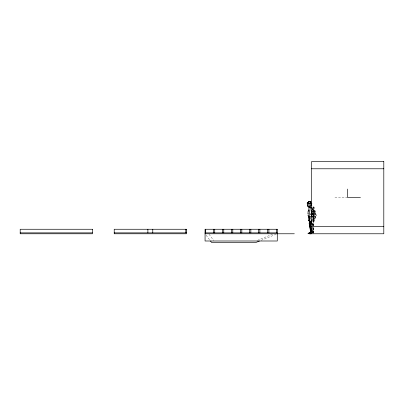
<?xml version="1.0" encoding="UTF-8"?>
<svg xmlns="http://www.w3.org/2000/svg" width="404" height="404" viewBox="0 0 404 404"><rect width="100%" height="100%" fill="white"/><g stroke="black" fill="none" stroke-linecap="round" stroke-linejoin="round"><path stroke-width="0.3" stroke-dasharray="2.02 1.52" d="M312.08 217.948L312.777 220.806L313.251 221.134C315.004 217.044 313.868 212.262 312.449 208.201M313.474 213.999C314.928 230.325 312.686 211.863 313.176 210.312L311.974 208.954L313.474 213.999L313.979 219.357L313.186 218.574L312.009 215.893M311.671 233.164L313.181 232.199L313.317 227.038M312.534 225.124L312.666 221.023L314.559 219.407L315.403 216.423L316.201 215.261L314.13 207.146L312.686 206.171M312.721 207.823L313.267 207.06L313.277 211.216L312.893 212.782L313.267 207.06L312.529 206.601M308.838 205.207L308.919 204.01L309.368 204.985M312.297 232.83L312.489 230.689L311.297 231.941M313.145 233.502L313.044 225.346L314.029 219.054M312.05 230.851L312.625 227.376M313.044 225.346L313.852 220.503L314.559 219.407L313.817 216.115L312.216 212.812M313.438 232.845L313.115 224.109L316.201 215.261L312.671 208.812M313.267 207.06L312.777 208.181L313.277 211.216L311.752 209.388M312.13 224.831L314.559 219.407M313.817 216.115L315.403 216.423L314.458 214.978L315.221 214.388L314.974 210.878M312.454 221.033L312.777 220.806L312.646 217.695L311.984 216.089M312.13 232.835L313.181 232.199M312.666 221.023L313.852 220.503M311.009 233.017L312.388 232.431L312.125 231.27M257.55 240.335L273.67 233.775M261.161 240.335L276.129 234.244M334.946 197.667L347.087 197.667M308.747 213.903L310.514 213.938M309.257 213.923L310.782 213.984M312.12 208.691L314.181 211.686L314.686 215.62L315.403 216.423L315.1 211.903L314.181 211.686L312.746 210.474M314.13 207.146L313.257 206.914L315.297 217.403L313.474 213.398L312.13 211.651M310.782 214.731L309.722 214.272L310.636 214.918M312.762 216.15L313.423 217.034L312.146 213.812M209.04 234.254L213.731 240.516M206.151 235.219L210.12 240.516M311.54 207.999L313.277 211.216M312.186 213.034L312.959 214.569L314.044 219.19L313.186 218.574L312.959 214.569L312.287 211.691M312.615 215.963L314.044 219.19L312.292 211.585M315.1 211.903L313.044 207.05L314.413 211.262L314.458 214.978M312.489 230.689L313.337 232.765M312.358 224.265L312.933 225.927M312.615 208.732L313.115 210.317M312.13 213.564L313.201 217.175M312.423 223.67L313.019 225.917M313.196 215.357L313.979 219.357M309.358 204.308L309.656 205.959M312.666 227.371L313.464 232.689M312.065 212.408L312.252 214.221M313.474 213.398L313.938 218.796M313.115 224.109L313.555 233.285M312.59 226.316L312.893 232.871M310.282 219.322L310.115 218.195L310.272 219.322M313.236 220.584L313.186 218.574L313.251 221.134L313.236 220.584"/><path stroke-width="0.61" d="M310.05 221.73L309.408 219.15L310.797 226.154L311.297 231.941L308.59 233.366L311.63 233.431L307.883 233.396L310.61 232.386L310.721 227.391M311.585 224.215L311.681 219.862M310.09 225.988L310.151 223.493M308.616 210.242L309.111 207.388L307.702 206.091L307.787 203.146L308.303 203.247M311.156 203.525L310.863 203.47L310.929 201.773L308.676 201.298L307.843 202.929L309.777 203.268L310.908 201.96M311.277 233.845L309.913 233.916L310.807 231.002L309.312 224.169L309.545 220.71L308.974 216.403M310.61 232.386L310.873 228.795M307.904 213.943L308.166 211.13L308.903 210.252M311.237 205.192L311.196 203.783L311.237 205.192L309.929 206.005L309.111 207.388L307.808 205.888L308.146 203.227L307.787 203.146M309.08 220.993L308.277 220.534L308.737 215.787M309.913 233.916L310.519 231.204L309.121 223.2L309.727 221.65M307.702 206.091L309.929 206.005L310.585 207.035L308.878 214.196L309.626 216.923L309.156 217.064L307.893 215.155M310.262 221.639L309.989 222.75L310.949 232.411M308.06 202.939L308.676 201.298L310.353 201.793M309.312 224.169L310.131 222.523M309.111 207.388L309.823 206.161M307.126 203.066L308.176 202.97L307.126 203.066L307.636 203.045M310.615 217.62L311.762 216.13L309.626 216.923M310.519 231.204L310.807 231.002M308.166 211.13L308.858 210.711M259.434 241.037L255.979 242.44L211.565 242.44L210.484 240.996M309.797 233.194L308.59 233.366L311.641 233.366M307.247 202.995L310.863 203.47M311.585 168.781L383.8 168.781M360.439 197.667L347.692 197.667L347.692 189.077M311.585 226.553L383.8 226.553M20.2 232.871L92.415 232.871M114.221 232.871L186.436 232.871M205.065 232.871L277.28 232.871M205.065 233.775L294.314 233.775M308.999 233.386L311.959 233.467M311.444 203.611L311.923 203.631M308.909 203.202L311.524 203.889L308.247 202.965M309.545 220.71L308.277 220.534M308.146 203.227L311.186 203.879M311.125 203.677L309.797 203.252M308.732 203.333L309.595 203.505M308.858 203.101L309.757 203.293M311.903 205.949L311.004 205.308L310.893 203.793M310.585 207.035L311.837 208.1M311.797 211.211L311.125 210.338L311.701 215.549M309.156 217.064L309.61 219.367M309.838 220.518L310.065 221.67M276.644 229.26L276.644 232.871M268.892 229.26L268.892 232.871M267.62 229.26L267.62 232.871M259.868 229.26L259.868 232.871M258.59 229.26L258.59 232.871M250.839 229.26L250.839 232.871M249.566 229.26L249.566 232.871M241.814 229.26L241.814 232.871M240.537 229.26L240.537 232.871M232.785 229.26L232.785 232.871M231.507 229.26L231.507 232.871M223.76 229.26L223.76 232.871M222.483 229.26L222.483 232.871M214.731 229.26L214.731 232.871M213.453 229.26L213.453 232.871M205.707 229.26L205.707 232.871M185.8 229.26L185.8 232.871M152.773 229.26L152.773 232.871M147.884 229.26L147.884 232.871M383.8 161.56L311.585 161.56L311.585 233.775L383.8 233.775L383.8 161.56M92.415 229.26L20.2 229.26L20.2 233.775L92.415 233.775L92.415 229.26M186.436 229.26L114.221 229.26L114.221 233.775L186.436 233.775L186.436 229.26M277.28 229.26L205.065 229.26L205.065 240.996L277.28 240.996L277.28 229.26M309.54 220.599L308.515 220.584L309.666 221.023L309.54 220.599"/></g></svg>
